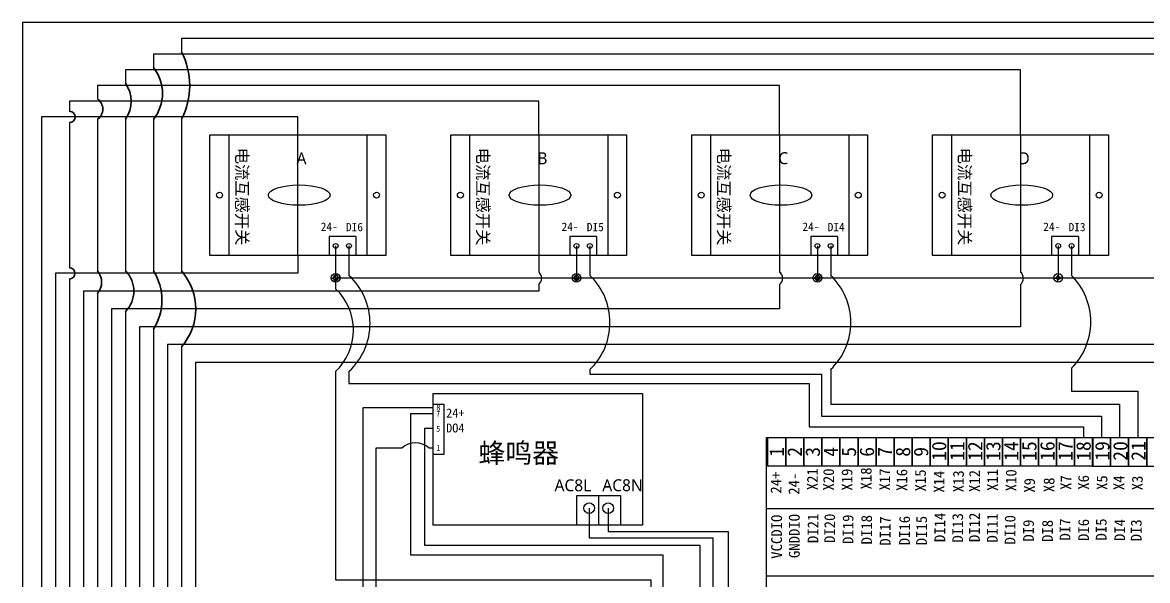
# Model space of a CAD drawing. Header units: millimetres. Extents: x -1 to 7463, y 0 to 2199.
# Drawn here: x -1 to 1884, y 1164 to 2100 of the extents above; entities that cross this region are included whole.
import ezdxf

# ---------------------------------------------------------------- set-up
doc = ezdxf.new("R2010")
doc.units = ezdxf.units.MM
doc.layers.add('Layer1', color=7, linetype='Continuous', lineweight=35)
doc.styles.add('PC_TEXTSTYLE1', font='SimSun.ttf')
doc.styles.get("Standard").update_dxf_attribs({"font": 'arial_0.ttf'})

msp = doc.modelspace()

# ---------------------------------------------------------------- hatches: boundary and pattern name
h = msp.add_hatch()
h.set_pattern_fill('ANGLE', color=0)
h.set_pattern_definition([(0, (-1285.961, 1496.63), (0, 6.985), [5.08, -1.905]), (90, (-1285.961, 1496.63), (-6.985, 4e-16), [5.08, -1.905])])
h.paths.add_polyline_path([(531, 1671.8, 1), (516.3, 1671.8, 1)])
h = msp.add_hatch()
h.set_pattern_fill('ANGLE', color=0)
h.set_pattern_definition([(0, (-882.3596, 1496.63), (0, 6.985), [5.08, -1.905]), (90, (-882.3596, 1496.63), (-6.985, 4e-16), [5.08, -1.905])])
h.paths.add_polyline_path([(934.6, 1671.8, 1), (919.9, 1671.8, 1)])
h = msp.add_hatch()
h.set_pattern_fill('ANGLE', color=0)
h.set_pattern_definition([(0, (-478.758, 1496.63), (0, 6.985), [5.08, -1.905]), (90, (-478.758, 1496.63), (-6.985, 4e-16), [5.08, -1.905])])
h.paths.add_polyline_path([(1338.2, 1671.8, 1), (1323.6, 1671.8, 1)])
h = msp.add_hatch()
h.set_pattern_fill('ANGLE', color=0)
h.set_pattern_definition([(0, (-75.157, 1496.63), (0, 6.985), [5.08, -1.905]), (90, (-75.157, 1496.63), (-6.985, 4e-16), [5.08, -1.905])])
h.paths.add_polyline_path([(1741.8, 1671.8, 1), (1727.2, 1671.8, 1)])
h = msp.add_hatch()
h.set_pattern_fill('ANGLE', color=0)
h.set_pattern_definition([(0, (0, 0), (0, 6.985), [5.08, -1.905]), (90, (0, 0), (-6.985, 4e-16), [5.08, -1.905])])
h.paths.add_polyline_path([(523.7, 1675.8), (523.7, 1671.8), (527.7, 1671.8, 0.414214)])
h.paths.add_polyline_path([(527.7, 1671.8), (523.7, 1671.8), (523.7, 1667.8, 0.414214)])
h.paths.add_polyline_path([(523.7, 1671.8), (523.7, 1675.8, 1), (523.7, 1667.8)])
h = msp.add_hatch()
h.set_pattern_fill('ANGLE', color=0)
h.set_pattern_definition([(0, (403.601, 0), (0, 6.985), [5.08, -1.905]), (90, (403.601, 0), (-6.985, 4e-16), [5.08, -1.905])])
h.paths.add_polyline_path([(927.3, 1675.8), (927.3, 1671.8), (931.3, 1671.8, 0.414214)])
h.paths.add_polyline_path([(931.3, 1671.8), (927.3, 1671.8), (927.3, 1667.8, 0.414214)])
h.paths.add_polyline_path([(927.3, 1671.8), (927.3, 1675.8, 1), (927.3, 1667.8)])
h = msp.add_hatch()
h.set_pattern_fill('ANGLE', color=0)
h.set_pattern_definition([(0, (807.2026, 0), (0, 6.985), [5.08, -1.905]), (90, (807.2026, 0), (-6.985, 4e-16), [5.08, -1.905])])
h.paths.add_polyline_path([(1330.9, 1675.8), (1330.9, 1671.8), (1334.9, 1671.8, 0.414214)])
h.paths.add_polyline_path([(1334.9, 1671.8), (1330.9, 1671.8), (1330.9, 1667.8, 0.414214)])
h.paths.add_polyline_path([(1330.9, 1671.8), (1330.9, 1675.8, 1), (1330.9, 1667.8)])
h = msp.add_hatch()
h.set_pattern_fill('ANGLE', color=0)
h.set_pattern_definition([(0, (-3242.21, 4e-13), (0, 6.985), [5.08, -1.905]), (90, (-3242.21, 4e-13), (-6.985, 4e-16), [5.08, -1.905])])
h.paths.add_polyline_path([(1731.5, 1671.8), (1734.5, 1671.8), (1734.5, 1674.8, 0.414214)])
h.paths.add_polyline_path([(1737.5, 1671.8, 0.414214), (1734.5, 1674.8), (1734.5, 1671.8)])
h.paths.add_polyline_path([(1734.5, 1671.8), (1734.5, 1668.8, 0.414214), (1737.5, 1671.8)])
h.paths.add_polyline_path([(1734.5, 1671.8), (1731.5, 1671.8, 0.414214), (1734.5, 1668.8)])

# ---------------------------------------------------------------- linework, layer by layer
for p, q in [((2969, 2100), (-1, 2100)), ((-1, 2100), (-1, 0)), ((313.1, 1911.5), (607.7, 1911.5)), ((313.1, 1709.4), (313.1, 1911.5)), ((344.6, 1911.5), (344.6, 1709.4)), ((576.2, 1911.5), (576.2, 1709.4)), ((607.7, 1911.5), (607.7, 1709.4)), ((716.7, 1911.5), (1011.3, 1911.5)), ((716.7, 1709.4), (716.7, 1911.5)), ((748.2, 1911.5), (748.2, 1709.4)), ((979.8, 1911.5), (979.8, 1709.4)), ((1011.3, 1911.5), (1011.3, 1709.4)), ((1120.3, 1911.5), (1414.9, 1911.5)), ((1120.3, 1709.4), (1120.3, 1911.5)), ((1151.8, 1911.5), (1151.8, 1709.4)), ((1383.4, 1911.5), (1383.4, 1709.4)), ((1414.9, 1911.5), (1414.9, 1709.4)), ((1523.9, 1911.5), (1818.5, 1911.5)), ((1523.9, 1709.4), (1523.9, 1911.5)), ((1555.4, 1911.5), (1555.4, 1709.4)), ((1787, 1911.5), (1787, 1709.4)), ((1818.5, 1911.5), (1818.5, 1709.4)), ((557.4, 1741.4), (512.6, 1741.4)), ((512.6, 1741.4), (512.6, 1709.4)), ((557.4, 1741.4), (557.4, 1709.4)), ((961, 1741.4), (916.2, 1741.4)), ((916.2, 1741.4), (916.2, 1709.4)), ((961, 1741.4), (961, 1709.4)), ((1364.6, 1741.4), (1319.8, 1741.4)), ((1319.8, 1741.4), (1319.8, 1709.4)), ((1364.6, 1741.4), (1364.6, 1709.4)), ((1768.2, 1741.4), (1723.4, 1741.4)), ((1723.4, 1741.4), (1723.4, 1709.4)), ((1768.2, 1741.4), (1768.2, 1709.4)), ((523.7, 1725.4), (523.7, 1653.5)), ((546, 1725.4), (546, 1675.8)), ((927.3, 1725.4), (927.3, 1671.8)), ((949.6, 1725.4), (949.6, 1675.8)), ((1330.9, 1725.4), (1330.9, 1671.8)), ((1353.2, 1725.4), (1353.2, 1675.8)), ((1734.5, 1725.4), (1734.5, 1671.8)), ((1756.8, 1725.4), (1756.8, 1675.8)), ((607.7, 1709.4), (313.1, 1709.4)), ((1011.3, 1709.4), (716.7, 1709.4)), ((1414.9, 1709.4), (1120.3, 1709.4)), ((1818.5, 1709.4), (1523.9, 1709.4)), ((523.7, 1671.8), (2541.7, 1671.8)), ((523.7, 1514.9), (523.7, 1165.2)), ((546, 1514.9), (546, 1494.7)), ((949.6, 1518.1), (949.6, 1510.1)), ((949.6, 1510.1), (1337.7, 1510.1)), ((1337.7, 1510.1), (1337.7, 1439.8)), ((1353.2, 1518.2), (1353.2, 1460.2)), ((1756.8, 1520.2), (1756.8, 1482)), ((546, 1494.7), (1316.9, 1494.7)), ((1316.9, 1494.7), (1316.9, 1421.8)), ((686.8, 1477.7), (1037.7, 1477.7)), ((686.8, 1477.7), (686.8, 1256.8)), ((1037.7, 1477.7), (1037.7, 1256.8)), ((1756.8, 1482), (1867.6, 1482)), ((1867.6, 1482), (1867.6, 1404.3)), ((686.8, 1453.9), (569.3, 1453.9)), ((569.3, 1453.9), (569.3, 447.7)), ((686.8, 1460), (705.1, 1460)), ((705.1, 1460), (705.1, 1375.8)), ((1353.2, 1460.2), (1837.3, 1460.2)), ((1837.3, 1460.2), (1837.3, 1404.3)), ((649.3, 1444.6), (686.8, 1444.6)), ((649.3, 1444.6), (649.3, 1386)), ((1337.7, 1439.8), (1807.1, 1439.8)), ((1807.1, 1439.8), (1807.1, 1404.3)), ((672.6, 1419.5), (686.8, 1419.5)), ((672.6, 1419.5), (672.6, 1223.7)), ((1316.9, 1421.8), (1777.1, 1421.8)), ((1777.1, 1421.8), (1777.1, 1404.2)), ((591.1, 1386), (591.1, 474.1)), ((634.4, 1386), (591.1, 1386)), ((649.3, 1386), (649.3, 1207.2)), ((686.8, 1386), (680.3, 1386)), ((705.1, 1375.8), (686.8, 1375.8)), ((927.6, 1256.8), (927.6, 1306.8)), ((927.6, 1306.8), (1001.2, 1306.8)), ((964.4, 1306.8), (964.4, 1256.8)), ((1001.2, 1306.8), (1001.2, 1256.8)), ((948.5, 1285.6), (948.5, 1236.1)), ((980.4, 1285.6), (980.4, 1246.4)), ((1037.7, 1256.8), (686.8, 1256.8)), ((980.4, 1246.4), (1181.2, 1246.4)), ((1181.2, 1246.4), (1181.2, 1123.5)), ((948.5, 1236.1), (1155.5, 1236.1)), ((1155.5, 1236.1), (1155.5, 1123.5)), ((649.3, 1207.2), (1072.1, 1207.2)), ((672.6, 1223.7), (1134.2, 1223.7)), ((1072.1, 1207.2), (1072.1, 1119.5)), ((1134.2, 1223.7), (1134.2, 1123.5)), ((523.7, 1165.2), (1051.8, 1165.2)), ((1051.8, 1165.2), (1051.8, 1123.5))]:
    msp.add_line(p, q)
at = {"lineweight": 30}
for p, q in [((2478.4, 2073), (265.2, 2073)), ((265.2, 2073), (265.2, 2050.7)), ((2074.8, 2046.7), (218.3, 2046.7)), ((218.3, 2046.7), (218.3, 2024.4)), ((1671.2, 2020.4), (171.5, 2020.4)), ((171.5, 2020.4), (171.5, 1998.1)), ((1671.2, 1911.5), (1671.2, 2020.4)), ((1267.6, 1994.1), (124.6, 1994.1)), ((124.6, 1994.1), (124.6, 1971.9)), ((1267.6, 1911.5), (1267.6, 1994.1)), ((864, 1967.9), (77.7, 1967.9)), ((77.7, 1967.9), (77.7, 1951)), ((864, 1911.5), (864, 1967.9)), ((460.4, 1941.6), (30.8, 1941.6)), ((30.8, 1941.6), (30.8, 185.5)), ((77.7, 1932.1), (77.7, 1688.7)), ((124.6, 1937.6), (124.6, 1683.4)), ((171.5, 1937.6), (171.5, 1683.4)), ((218.3, 1937.6), (218.3, 1683.4)), ((265.2, 1937.6), (265.2, 1683.4)), ((460.4, 1911.5), (460.4, 1941.6)), ((460.4, 1709.4), (460.4, 1911.5)), ((864, 1911.5), (864, 1681.5)), ((1267.6, 1911.5), (1267.6, 1681.5)), ((1671.2, 1911.5), (1671.2, 1709.4)), ((460.4, 1709.4), (460.4, 1679.4)), ((1671.2, 1709.4), (1671.2, 1681.5)), ((460.4, 1679.4), (54.2, 1679.4)), ((54.2, 1679.4), (54.2, 203.1)), ((77.7, 1670.2), (77.7, 225.4)), ((864, 1660.7), (864, 1649.5)), ((1267.6, 1660.7), (1267.6, 1619.7)), ((1671.2, 1660.7), (1671.2, 1589.8)), ((864, 1649.5), (101.1, 1649.5)), ((101.1, 1649.5), (101.1, 247.8)), ((124.6, 1645.5), (124.6, 270.2)), ((1267.6, 1619.7), (148, 1619.7)), ((148, 1619.7), (148, 292.6)), ((171.5, 1615.7), (171.5, 315)), ((1671.2, 1589.8), (194.9, 1589.8)), ((194.9, 1589.8), (194.9, 337.4)), ((218.3, 1585.8), (218.3, 359.7)), ((2074.8, 1559.9), (241.8, 1559.9)), ((241.8, 1559.9), (241.8, 382.1)), ((265.2, 1555.9), (265.2, 404.5)), ((2478.4, 1530), (288.7, 1530)), ((288.7, 1530), (288.7, 426.9))]:
    msp.add_line(p, q, dxfattribs=at)
for centre, radius in [((329.1, 1810.5), 5), ((592.2, 1810.5), 5), ((732.7, 1810.5), 5), ((995.8, 1810.5), 5), ((1136.3, 1810.5), 5), ((1399.4, 1810.5), 5), ((1539.9, 1810.5), 5), ((1803, 1810.5), 5), ((523.7, 1725.4), 4), ((546, 1725.4), 4), ((927.3, 1725.4), 4), ((949.6, 1725.4), 4), ((1330.9, 1725.4), 4), ((1353.2, 1725.4), 4), ((1734.5, 1725.4), 4), ((1756.8, 1725.4), 4), ((523.7, 1671.8), 7.34), ((927.3, 1671.8), 7.34), ((1330.9, 1671.8), 7.34), ((1734.5, 1671.8), 7.34), ((1734.5, 1671.8), 3), ((948.5, 1285.6), 9), ((980.4, 1285.6), 9)]:
    msp.add_circle(centre, radius)
at = {"lineweight": 35}
for centre, radius, start, end in [((157.6, 1994.2), 121.6, 332.2985, 27.7015), ((164, 1981), 69.6, 321.3827, 38.6173), ((128, 1967.9), 53, 325.1476, 34.8524), ((112.7, 1954.7), 20.8, 304.6989, 55.3011), ((77.7, 1941.6), 9.44, 270, 90), ((77.7, 1679.4), 9.23, 270, 90), ((102.9, 1664.5), 28.7, 318.774, 41.226), ((137.9, 1649.5), 47.7, 314.7122, 45.2878), ((141.9, 1634.6), 90.7, 327.4255, 32.5745), ((192.4, 1619.7), 96.8, 318.8067, 41.1933)]:
    msp.add_arc(centre, radius, start, end, dxfattribs=at)
at = {"lineweight": 30}
for centre in [(855.8, 1671.1), (1259.4, 1671.1), (1663, 1671.1)]:
    msp.add_arc(centre, 13.2, 308.1772, 51.8228, dxfattribs=at)
for centre, radius, start, end in [((523.7, 1671.8), 4, 90, 270), ((523.7, 1671.8), 4, 270, 90), ((472.5, 1595.3), 108.9, 312.3901, 47.6099), ((927.3, 1671.8), 4, 90, 270), ((927.3, 1671.8), 4, 270, 90), ((874.7, 1596.9), 108.7, 313.5094, 46.4906), ((1330.9, 1671.8), 4, 90, 270), ((1330.9, 1671.8), 4, 270, 90), ((1278.4, 1597), 108.6, 313.508, 46.492), ((1679.1, 1598), 110, 314.952, 45.048), ((458.4, 1584.2), 95.2, 313.2983, 46.7017), ((657.3, 1362.1), 33.1, 46.1174, 133.8826)]:
    msp.add_arc(centre, radius, start, end)
for centre in [(462.6, 1810.5), (866.2, 1810.5), (1269.8, 1810.5), (1673.4, 1810.5)]:
    msp.add_ellipse(centre, major_axis=(-51.7, 0), ratio=0.329778)
at = {"layer": 'Layer1', "lineweight": -3, "ltscale": 5}
for points in [[(2325.2, 1404.3), (2325.2, 953.5), (1245.8, 953.5), (1245.8, 1404.3)], [(1247.9, 1355.8), (1247.9, 1404.2), (1278.1, 1404.2), (1278.1, 1355.8)], [(1278.1, 1355.8), (1278.1, 1404.2), (1308.4, 1404.2), (1308.4, 1355.8)], [(1308.4, 1355.8), (1308.4, 1404.2), (1338.6, 1404.2), (1338.6, 1355.8)], [(1338.6, 1355.8), (1338.6, 1404.2), (1368.8, 1404.2), (1368.8, 1355.8)], [(1368.8, 1355.8), (1368.8, 1404.2), (1399.1, 1404.2), (1399.1, 1355.8)], [(1399.1, 1355.8), (1399.1, 1404.2), (1429.3, 1404.2), (1429.3, 1355.8)], [(1429.3, 1355.8), (1429.3, 1404.2), (1459.6, 1404.2), (1459.6, 1355.8)], [(1459.6, 1355.8), (1459.6, 1404.2), (1489.8, 1404.2), (1489.8, 1355.8)], [(1489.8, 1355.8), (1489.8, 1404.2), (1520, 1404.2), (1520, 1355.8)], [(1520, 1355.8), (1520, 1404.2), (1550.3, 1404.2), (1550.3, 1355.8)], [(1550.3, 1355.8), (1550.3, 1404.2), (1580.5, 1404.2), (1580.5, 1355.8)], [(1580.5, 1355.8), (1580.5, 1404.2), (1610.8, 1404.2), (1610.8, 1355.8)], [(1610.8, 1355.8), (1610.8, 1404.2), (1641, 1404.2), (1641, 1355.8)], [(1641, 1355.8), (1641, 1404.2), (1671.2, 1404.2), (1671.2, 1355.8)], [(1671.2, 1355.8), (1671.2, 1404.2), (1701.5, 1404.2), (1701.5, 1355.8)], [(1701.5, 1355.8), (1701.5, 1404.2), (1731.7, 1404.2), (1731.7, 1355.8)], [(1731.7, 1355.8), (1731.7, 1404.2), (1762, 1404.2), (1762, 1355.8)], [(1762, 1355.8), (1762, 1404.2), (1792.2, 1404.2), (1792.2, 1355.8)], [(1792, 1355.7), (1792, 1404.1), (1822.2, 1404.1), (1822.2, 1355.7)], [(1822.2, 1355.7), (1822.2, 1404.1), (1852.4, 1404.1), (1852.4, 1355.7)], [(1852.4, 1355.7), (1852.4, 1404.1), (1882.7, 1404.1), (1882.7, 1355.7)], [(1882.7, 1355.7), (1882.7, 1404.1), (1912.9, 1404.1), (1912.9, 1355.7)], [(1245.7, 1285), (2126.2, 1285), (2126.2, 1171.8), (1245.7, 1171.8)]]:
    msp.add_lwpolyline(points, close=True, dxfattribs=at)

# ---------------------------------------------------------------- texts
at = {"char_height": 20, "attachment_point": 5, "rotation": 270}
for insert in [(365.8, 1808.1), (769.4, 1808.1), (1173, 1808.1), (1576.6, 1808.1)]:
    msp.add_mtext_dynamic_manual_height_columns('{\\fMicrosoft YaHei|b0|i0|c134|p34;电流互感开关}', width=246.532, gutter_width=12.5, heights=[9.19], dxfattribs=dict(at, insert=insert))
at = {"attachment_point": 5}
for s, width, heights, insert, char_height in [('{\\fMicrosoft YaHei|b0|i0|c134|p34;A}', 246.532, [9.19], (466.5, 1872.3), 20), ('{\\fMicrosoft YaHei|b0|i0|c134|p34;B}', 246.532, [9.19], (870.1, 1872.3), 20), ('{\\fMicrosoft YaHei|b0|i0|c134|p34;C}', 246.532, [27.9], (1273.7, 1872.3), 20), ('{\\fMicrosoft YaHei|b0|i0|c134|p34;D}', 246.532, [9.19], (1677.3, 1872.3), 20), ('{\\fMicrosoft YaHei|b0|i0|c134|p34;蜂鸣器}', 323.79, [102.9], (830.5, 1376.3), 33), ('{\\fMicrosoft YaHei|b0|i0|c134|p34;AC8L}', 50, [0], (921.3, 1323.8), 20), ('{\\fMicrosoft YaHei|b0|i0|c134|p34;AC8N}', 50, [0], (1004.4, 1323.9), 20)]:
    msp.add_mtext_dynamic_manual_height_columns(s, width=width, gutter_width=12.5, heights=heights, dxfattribs=dict(at, insert=insert, char_height=char_height))
at = {"layer": 'Layer1', "lineweight": -3, "ltscale": 5, "width": 79.426, "attachment_point": 1, "style": 'PC_TEXTSTYLE1'}
for s, insert, char_height in [('24-', (498.6, 1764.5), 14), ('DI6', (540.9, 1764), 14), ('24-', (902.2, 1764.5), 14), ('DI5', (944.5, 1764), 14), ('24-', (1305.8, 1764.5), 14), ('DI4', (1348.1, 1764), 14), ('24-', (1709.4, 1764.5), 14), ('DI3', (1751.7, 1764), 14), ('8', (692.4, 1459.3), 10), ('24+', (708.9, 1452.6), 15), ('7', (692.1, 1449), 10), ('5', (692.1, 1423.7), 10), ('DO4', (708.9, 1427.5), 15), ('1', (692.2, 1391.9), 10)]:
    msp.add_mtext(s, dxfattribs=dict(at, insert=insert, char_height=char_height))
at = {"layer": 'Layer1', "lineweight": -3, "ltscale": 5, "attachment_point": 1, "rotation": 90, "style": 'PC_TEXTSTYLE1'}
for s, insert, char_height, width in [('10', (1522.7, 1364.9), 24.19, 30.24), ('11', (1553, 1364.9), 24.19, 30.24), ('12', (1583.2, 1364.9), 24.19, 30.24), ('13', (1613.5, 1364.9), 24.19, 30.24), ('14', (1643.7, 1364.9), 24.19, 30.24), ('15', (1673.9, 1364.9), 24.19, 30.24), ('16', (1704.2, 1364.9), 24.19, 30.24), ('17', (1734.4, 1364.9), 24.19, 30.24), ('18', (1764.7, 1364.9), 24.19, 30.24), ('19', (1796.2, 1365.1), 24.19, 30.24), ('20', (1826.5, 1365.1), 24.19, 30.24), ('21', (1856.7, 1365.1), 24.19, 30.24), ('1', (1250.5, 1371.8), 24.2, 30.24), ('2', (1280.8, 1371.8), 24.2, 30.24), ('3', (1311, 1371.8), 24.2, 30.24), ('4', (1341.2, 1371.8), 24.2, 30.24), ('5', (1371.5, 1371.8), 24.2, 30.24), ('6', (1401.7, 1371.8), 24.2, 30.24), ('7', (1432, 1371.8), 24.2, 30.24), ('8', (1462.2, 1371.8), 24.2, 30.24), ('9', (1492.4, 1371.8), 24.2, 30.24), ('24+', (1252.4, 1310), 18.14, 79.426), ('24-', (1282.5, 1308.1), 18.14, 79.426), ('X21', (1313.4, 1315.6), 18.14, 79.426), ('X20', (1340.6, 1315.2), 18.14, 79.426), ('X19', (1371.4, 1314.9), 18.14, 79.426), ('X18', (1403.5, 1316.9), 18.14, 79.426), ('X17', (1434.6, 1315.2), 18.14, 79.426), ('X16', (1463.4, 1314.3), 18.14, 79.426), ('X15', (1494.5, 1313.6), 18.14, 79.426), ('X14', (1525.6, 1311.4), 18.14, 79.426), ('X13', (1558.1, 1312.1), 18.14, 79.426), ('X12', (1585.2, 1312.6), 18.14, 79.426), ('X11', (1615.3, 1314.5), 18.14, 79.426), ('X10', (1646.4, 1313.8), 18.14, 79.426), ('X7', (1738.2, 1316.3), 18.14, 79.426), ('X6', (1767.8, 1316.5), 18.14, 79.426), ('X5', (1798.7, 1316.1), 18.14, 79.426), ('X4', (1827, 1315.8), 18.14, 79.426), ('X3', (1857.9, 1315.5), 18.14, 79.426), ('X9', (1677.4, 1311.5), 18.14, 79.426), ('X8', (1710, 1312.3), 18.14, 79.426), ('VCCDIO', (1253.5, 1200.7), 18.14, 79.426), ('GNDDIO', (1283.2, 1201.8), 18.14, 79.426), ('DI21', (1314.4, 1227), 18.14, 79.426), ('DI20', (1342.4, 1227.1), 18.14, 79.426), ('DI19', (1373.2, 1225.5), 18.14, 79.426), ('DI18', (1404.3, 1224.8), 18.14, 79.426), ('DI17', (1435.4, 1222.6), 18.14, 79.426), ('DI16', (1467.9, 1223.3), 18.14, 79.426), ('DI15', (1496.4, 1223.3), 18.14, 79.426), ('DI14', (1527, 1228.7), 18.14, 79.426), ('DI13', (1556.9, 1227.9), 18.14, 79.426), ('DI12', (1585, 1228.7), 18.14, 79.426), ('DI11', (1614.9, 1227.9), 18.14, 79.426), ('DI10', (1644.7, 1224.7), 18.14, 79.426), ('DI9', (1675.6, 1229.4), 18.14, 79.426), ('DI8', (1707.3, 1228.9), 18.14, 79.426), ('DI7', (1736.8, 1231.3), 18.14, 79.426), ('DI6', (1767.9, 1230.5), 18.14, 79.426), ('DI5', (1797.4, 1231.3), 18.14, 79.426), ('DI4', (1828.5, 1230.4), 18.14, 79.426), ('DI3', (1856.1, 1229.9), 18.14, 79.426)]:
    msp.add_mtext(s, dxfattribs=dict(at, insert=insert, char_height=char_height, width=width))

doc.saveas('drawing.dxf')
